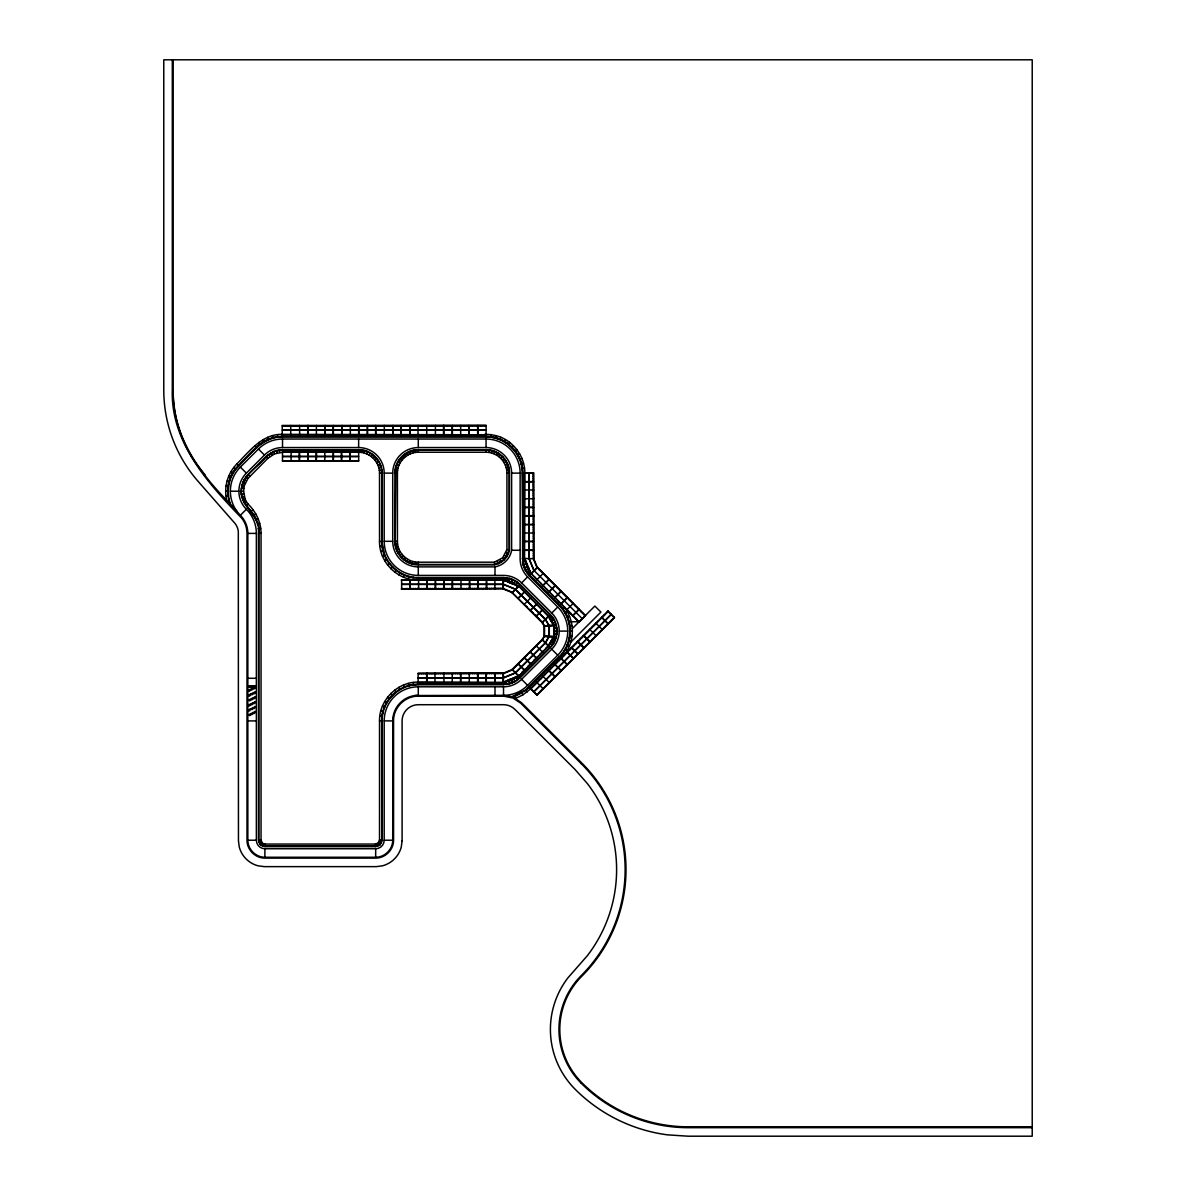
<?xml version="1.0" encoding="UTF-8"?>
<svg xmlns="http://www.w3.org/2000/svg" width="1196" height="1196" viewBox="0 0 1196 1196"><rect width="100%" height="100%" fill="white"/><g stroke="black" fill="none" stroke-linecap="round" stroke-linejoin="round"><path stroke-width="1.5" d="M358.561 449.726L358.486 452.252C369.758 451.939 379.82 462.015 379.521 473.287L379.521 541.459C379.147 562.09 397.52 580.464 418.137 580.09L418.226 577.563M418.286 564.751L494.695 564.751C502.066 563.421 508.165 557.336 509.481 549.966L509.481 473.123C509.75 460.595 498.583 449.427 486.054 449.696L418.286 449.696C405.758 449.427 394.59 460.595 394.859 473.123L394.859 541.31C394.59 553.838 405.758 565.02 418.286 564.751L418.376 562.195L494.352 562.195L502.589 557.859L506.925 549.607L506.925 473.212C507.194 461.985 497.192 451.983 485.965 452.252L418.376 452.252C407.148 451.983 397.147 461.985 397.416 473.212L397.416 541.235C397.147 552.447 407.148 562.464 418.376 562.195M414.952 695.534L503.516 695.325L511.753 696.73L525.582 689.987L559.324 656.664C573.243 643.284 573.243 618.93 559.324 605.55L529.14 575.366L525.418 570.507L523.071 564.856L522.263 473.123C522.682 453.762 505.415 436.495 486.054 436.914L486.129 425.866M485.965 452.252L486.054 449.726M503.456 577.563L503.367 580.09L511.514 581.69L518.391 586.309L520.125 584.47M226.612 499.659C223.742 486.981 227.733 473.093 236.928 463.899C249.411 451.236 262.552 433.729 282.45 434.357L282.525 436.884C261.655 436.57 248.828 456.05 235.717 469.161C228.167 478.819 226.567 492.005 230.051 503.576L240.351 515.312A25.565 25.565 0 0 1 247.841 533.401L247.841 840.22C247.781 849.339 255.765 857.323 264.884 857.263L375.679 857.263C384.798 857.323 392.781 849.339 392.722 840.22L392.931 717.555M230.051 503.576C225.745 492.857 227.823 478.49 235.373 468.892C248.559 455.706 261.505 436.091 282.525 436.48L486.069 436.48C505.639 436.077 523.101 453.538 522.697 473.123L523.385 564.766L525.687 570.343L529.365 575.141L559.623 605.251C573.706 618.795 573.706 643.418 559.623 656.963L525.836 690.316L513.308 697.253L511.753 696.73M241.024 491.212L242.803 482.242L245.868 476.95L265.916 456.603L273.57 451.475L282.6 449.696L358.561 449.696C371.134 449.397 382.361 460.624 382.077 473.197L382.077 541.384C381.688 560.7 398.911 577.907 418.226 577.533L503.456 577.533L509.586 578.341L515.237 580.673L520.14 584.455L550.175 614.49C559.28 623.176 559.28 639.038 550.175 647.724L520.14 677.758L515.237 681.541L509.586 683.873L503.456 684.68L418.226 684.68C398.911 684.306 381.688 701.514 382.077 720.829L382.077 840.085L380.179 844.735L375.544 846.619L265.019 846.619L260.369 844.735L258.486 840.085L258.486 533.326C260.848 515.969 241.084 507.538 241.024 491.212L243.58 491.212L244.298 485.8L247.901 478.505L267.665 458.472L274.542 453.852L282.69 452.252L282.6 449.726M265.019 846.589L265.183 844.062L375.365 844.062L378.355 842.911L379.521 839.921L379.521 720.74C379.147 700.123 397.52 681.75 418.137 682.124L503.576 682.542L418.137 682.542L418.137 673.199L503.576 673.199L418.137 673.617M418.211 577.847L509.511 578.655L515.072 580.957L519.931 584.68L549.951 614.699C558.936 623.265 558.936 638.933 549.951 647.514L519.931 677.534L515.072 681.257L509.511 683.559L418.211 684.247C398.687 683.873 381.27 701.29 381.644 720.814L381.748 840.055L379.954 844.496L375.514 846.29L265.034 846.29L260.608 844.496L258.814 840.055L258.919 533.311C261.52 514.968 238.946 506.072 241.532 488.192C243.461 474.124 258.067 466.993 266.125 456.842C270.46 452.522 276.485 450.025 282.615 450.01L358.546 450.01C370.969 449.711 382.047 460.789 381.748 473.212L381.644 541.399C381.27 560.924 398.687 578.341 418.211 577.967L509.481 578.744M550.16 647.709L548.306 645.975C556.499 638.23 556.499 623.983 548.306 616.239L550.16 614.505M556.469 634.104L556.663 631.099M567.173 664.408L561.178 658.413C574.678 645.272 576.128 622.264 564.422 607.493L562.419 609.033M361.356 452.432L361.685 449.92M413.233 579.776L413.562 577.264M415.236 564.527L415.565 562.015M488.775 452.432L489.104 449.92M490.779 437.183L491.108 434.671L486.129 434.357M506.252 580.284L506.581 577.773M395.966 467.143L395.173 541.31C394.904 553.673 405.937 564.691 418.301 564.437L494.651 564.437L504.189 559.444L509.167 549.921L509.167 473.138C509.436 460.774 498.403 449.741 486.039 450.01L418.301 450.01C405.982 449.756 394.83 460.744 395.278 473.138A23.023 23.023 0 0 1 418.301 450.115L486.039 450.115A23.023 23.023 0 0 1 509.062 473.138L508.27 467.173M382.062 716.135L382.989 711.441M568.952 640.563L569.894 635.883M364.033 452.97L364.69 450.518M263.24 846.349L263.897 843.883L265.183 844.062M408.255 578.774L408.912 576.337M412.231 563.929L412.889 561.477M491.451 452.97L492.109 450.518M495.428 438.11L496.086 435.673C512.621 439.904 524.984 455.975 524.835 473.048L533.311 473.048M508.928 580.808L509.586 578.371M242.235 485.262L246.197 477.204M555.871 637.064L551.909 645.107M366.619 453.852L367.591 451.505M403.456 577.145L404.412 574.813M409.331 562.942L410.303 560.595M494.038 453.837L495.009 451.505M499.913 439.635L500.885 437.302M380.821 843.195L381.419 841.76M504.308 580.479L506.192 581.256M507.717 581.989L508.569 582.153M508.061 582.033L509.945 582.811M511.514 581.69L512.486 579.342M511.425 583.424L512.322 583.708M511.993 583.409L513.697 584.366M515.581 585.143L517.449 585.92M517.958 586.04L517.091 585.935M230.693 477.219L235.463 468.967L256.706 447.289M508.091 553.314L504.099 559.369M369.071 455.048L370.341 452.865M398.896 574.902L400.167 572.705M406.58 561.582L407.851 559.384M261.7 845.722L262.985 843.509L263.897 843.883M496.49 455.048L497.76 452.85M504.174 441.743L505.445 439.545M513.951 582.9L515.222 580.703M542.311 639.98L544.524 636.182L554.241 636.511L548.62 646.289L542.012 639.681L544.524 635.973M545.391 643.059L549.278 636.347M548.306 645.975L553.808 636.511L556.26 637.169M548.74 645.72L549.472 643.986M551.491 640.981L552.223 639.247M552.866 638.619L553.599 636.885M549.069 636.347L545.241 642.91L515.327 672.825M398.358 461.626L400.032 459.115M371.343 456.573L372.883 454.555M394.68 572.092L396.22 570.073M404.039 559.892L405.579 557.874M498.762 456.573L500.302 454.555M508.121 444.374L509.66 442.356M516.224 584.41L517.778 582.407M559.623 605.251L567.009 597.626M389.298 698.658L392.452 695.055M237.406 511.963A34.086 34.086 0 0 1 240.351 467.098L258.426 449.023A34.086 34.086 0 0 1 282.525 439.037L486.054 439.037A34.086 34.086 0 0 1 520.14 473.123L520.14 558.786A25.565 25.565 0 0 0 527.63 576.861L557.755 607A34.086 34.086 0 0 1 557.755 655.214L527.63 685.353A34.086 34.086 0 0 1 503.516 695.325L503.516 686.803A25.565 25.565 0 0 0 521.606 679.313L551.73 649.189A25.565 25.565 0 0 0 551.73 613.025L521.606 582.9A25.565 25.565 0 0 0 503.516 575.411L418.286 575.411A34.086 34.086 0 0 1 384.2 541.31L384.2 473.123A25.565 25.565 0 0 0 358.636 447.558L282.525 447.558A25.565 25.565 0 0 0 264.451 455.048L246.376 473.123A25.565 25.565 0 0 0 246.376 509.287A34.086 34.086 0 0 1 256.363 533.401L256.363 840.22A8.522 8.522 0 0 0 264.884 848.741L375.679 848.741A8.522 8.522 0 0 0 384.2 840.22L384.2 720.904A34.086 34.086 0 0 1 418.286 686.803L503.516 686.803M240.351 515.312L246.376 509.287M373.391 458.367L375.185 456.573M500.81 458.367L502.604 456.573M511.679 447.498L513.473 445.704M390.868 568.743L392.662 566.949M401.736 557.859L403.53 556.08M521.606 582.9L527.63 576.861M512.097 592.618L518.69 586.01M530.695 573.916L537.318 567.293M260.399 844.705L262.193 842.911L262.985 843.509M537.452 567.951L538.17 568.668M538.947 569.446L539.546 570.163M540.398 571.225L541.175 571.673M535.061 577.788L534.612 577.01M535.838 578.565L536.6 578.999M541.952 572.45L542.55 573.168M517.883 598.404L524.476 591.811M518.331 598.254L524.326 592.259M536.705 579.91L543.298 573.318M543.403 574.23L544.165 574.663M544.942 575.44L545.555 576.173M546.408 577.234L547.17 577.668M541.055 583.783L540.622 583.02M541.833 584.56L542.595 584.994M547.947 578.445L548.545 579.163M542.55 585.756L549.143 579.163M524.027 604.548L530.62 597.955M542.999 585.606L548.994 579.611M549.398 580.239L550.175 580.673M526.165 606.193L526.928 606.626M550.952 581.45L551.55 582.168M546.572 589.06L547.05 589.778M552.403 583.229L553.165 583.663M547.843 590.57L548.56 591.168M553.957 584.455L554.555 585.173M530.321 610.244L536.316 604.249M549.009 591.616L555.004 585.621M530.172 610.693L536.765 604.1M548.859 592.065L555.452 585.472M530.65 610.693L531.383 611.171M555.393 586.01L556.17 586.668M532.16 612.188L532.923 612.621M556.947 587.445L557.605 588.223M552.343 595.07L553.06 595.787M558.397 589.015L559.175 589.673M559.952 590.45L560.61 591.228M535.868 615.91L535.434 615.133M535.868 616.389L542.461 609.781M554.555 597.761L561.148 591.168M536.316 616.239L542.311 610.244M555.004 597.611L560.999 591.616M536.645 616.688L537.378 617.405M561.387 592.005L562.165 592.678M538.155 618.183L538.918 618.616M562.957 593.455L563.675 594.173M558.338 601.065L559.055 601.782M564.392 595.01L565.17 595.668M565.947 596.445L566.68 597.178M551.73 613.025L557.755 607M560.864 604.07L567.457 597.477M567.397 598.015L568.175 598.673M569.67 600.168L568.952 599.45M570.387 601.005L571.18 601.678M564.452 607.075L565.065 607.792M572.436 603.173L571.957 602.455M566.71 609.915L573.303 603.322M573.392 604.01L574.17 604.668M575.44 606.178L574.947 605.46M569.565 612.292L569.132 611.53M542.461 639.83L511.948 669.745L542.162 639.531L548.755 646.124L518.541 676.353L548.456 645.825M512.725 669.446L513.488 669.013M514.953 667.233L514.235 667.951M515.73 666.456L516.508 665.918M517.943 664.243L517.225 664.961M518.72 663.451L519.498 662.913M520.41 662.016L520.948 661.239M522.503 659.923L521.725 660.461M523.4 659.026L523.938 658.249M525.493 656.918L524.715 657.456M526.943 655.244L526.225 655.961M529.933 652.254L529.215 652.971M532.938 649.249L532.22 649.966M535.389 647.036L535.928 646.259M570.462 613.07L571.06 613.787M576.457 607.075L577.175 607.673M578.43 609.168L577.952 608.45M572.555 615.776L579.148 609.168M515.476 672.974L545.54 642.91M573.004 615.611L578.999 609.631M579.402 610.229L580.165 610.663M581.42 612.158L580.942 611.44M519.572 674.843L518.84 675.321M521.845 672.571L522.278 671.808M524.057 670.358L523.295 670.792M525.567 668.848L524.775 669.386M527.84 666.576L528.273 665.813M531.547 662.853L530.77 663.391M533.835 660.581L534.268 659.818M536.047 658.368L535.285 658.802M537.542 656.858L536.765 657.516M539.83 654.586L540.263 653.823M542.042 652.373L541.28 652.807M543.537 650.863L542.76 651.521M545.825 648.591L546.258 647.828M576.442 619.05L577.04 619.767M582.437 613.055L583.155 613.653M584.41 615.148L583.932 614.43M572.286 628.633L594.861 606.058L600.9 612.083L570.761 642.207M559.549 656.888L525.777 690.242M530.68 688.926L608.271 611.335M538.08 681.735L537.318 682.169M541.085 678.73L540.323 679.164M578.939 640.862L578.176 641.31M533.61 691.841L611.201 614.251M533.76 691.991L611.35 614.4M536.675 694.921L614.266 617.33M529.155 575.336L531.009 573.617L579.312 621.92M559.339 605.52L562.643 608.854A36.657 36.657 0 0 1 562.733 653.42M402.02 456.857L409.481 451.864L418.301 450.115M503.456 684.65L503.367 682.124L511.514 680.524L518.391 675.89L520.125 677.743M517.524 679.492L519.856 677.459M512.471 696.969L515.327 696.207L515.655 698.419L522.921 694.831L530.83 688.776L536.825 694.756M245.883 505.46L247.901 503.92C255.809 511.559 261.087 522.114 261.042 533.237L261.042 839.921L262.193 842.911M251.025 511.32L253.044 509.78M375.185 460.43L377.203 458.875M502.604 460.415L504.622 458.875M514.803 451.056L516.822 449.517M387.519 564.931L389.537 563.376M399.718 555.557L401.736 554.017M527.137 573.034L529.14 571.494L579.014 622.219L585.606 615.626L537.154 567.173L585.307 615.925M550.22 618.407L552.223 616.852M260.279 444.135L264.256 441.488M268.532 454.884L273.735 451.879M548.486 616.538L553.643 625.403M550.19 619.304L550.519 620.201M551.565 621.666L551.849 622.488M244.178 502.918L246.376 501.647L247.901 503.92M253.657 515.267L255.854 513.996M376.71 462.688L378.908 461.432M504.129 462.688L506.327 461.417M517.434 455.003L519.632 453.733M384.693 560.715L386.891 559.444M398.014 553.015L400.212 551.745M525.433 570.492L527.63 569.221L524.835 558.696L522.293 558.786M551.73 620.664L553.927 619.408M565.05 612.98L567.248 611.709M259.382 843.389L261.595 842.119M498.059 563.361L501.288 561.672M512.322 682.497L515.028 681.167M512.292 696.909L521.8 692.888M242.833 500.167L245.165 499.195L243.58 491.212M377.921 465.139L380.253 464.168M255.765 519.527L258.097 518.556M505.34 465.139L507.672 464.168M519.542 459.264L521.875 458.292M382.451 556.155L384.798 555.183M396.668 550.265L399.001 549.308M525.164 559.519L525.657 561.522M526.763 563.361L527.466 565.08M524.087 567.741L526.419 566.769M528.273 567.039L529.021 568.833M529.873 570.866L530.366 572.69M552.941 623.116L555.273 622.144M567.143 617.226L569.49 616.269M503.172 677.848L515.521 672.735M503.172 678.057L515.67 672.9M503.875 681.81L504.817 681.615M508.42 679.941L507.627 680.449M509.556 679.567L510.303 679.149M513.278 677.923L514.205 677.728M515.147 677.145L516.089 676.951M517.958 676.174L517.016 676.562M503.172 682.198L518.586 675.815M378.654 845.363L375.514 846.185L263.344 845.961M503.172 673.707L512.591 669.82M241.846 497.267L244.298 496.609M378.788 467.726L381.24 467.068M257.29 524.012L259.726 523.355M506.207 467.726L508.659 467.068M521.067 463.749L523.504 463.091M380.821 551.356L383.273 550.698M395.682 547.364L398.133 546.721M523.101 564.841L525.537 564.183M556.26 625.045L544.524 626.031L542.311 622.234M568.668 621.726L579.163 621.77M258.755 841.864L261.221 841.207M408.838 685.592L418.211 684.351L503.441 684.351M506.521 684.052L509.481 683.469M379.326 470.402L381.838 470.073M225.954 495.682L228.511 495.936M241.248 494.262L243.76 493.933M506.745 470.402L509.257 470.073M521.994 468.398L524.506 468.07M258.216 528.662L260.728 528.333M379.835 546.378L382.346 546.049M395.084 544.374L397.595 544.03M522.503 561.836L525.014 561.507M554.346 628.378L556.858 628.05M569.595 626.375L572.107 626.046M276.485 450.578L279.535 450.324M277.756 436.899L282.525 436.585A36.628 36.628 0 0 0 256.632 447.199M258.515 840.085L261.042 839.921M522.697 550.265L533.311 550.13M544.09 625.807L554.241 625.493L554.241 636.721L544.09 636.407L544.09 625.807L554.241 625.493M379.521 473.287L382.047 473.197M506.925 473.212L509.466 473.138M522.293 473.123L524.835 473.048M258.515 533.326L261.042 533.237M379.521 541.459L382.047 541.384M394.889 541.31L397.416 541.235M282.241 425.866L486.338 425.447L282.241 425.447L282.241 434.776L486.338 434.776L282.241 434.357M283.078 425.955L283.856 426.015M285.126 425.791L286.053 425.955M287.324 425.955L288.087 426.015M290.299 425.955L289.537 426.015M291.57 425.955L292.512 425.791M294.545 425.955L293.782 426.015M295.816 425.955L296.578 426.015M297.849 425.791L298.791 425.955M300.061 425.955L300.988 425.791M302.095 425.791L303.022 425.955M304.307 425.955L305.234 425.791M307.267 425.955L306.505 426.015M310.586 425.791L311.513 425.955M312.709 425.791L313.726 425.791M314.832 425.791L315.759 425.955M317.972 425.791L316.94 425.791M320.005 425.955L319.242 426.015M325.432 425.791L326.448 425.791M327.555 425.791L328.571 425.791M329.677 425.791L330.694 425.791M331.8 425.791L332.817 425.791M336.121 425.955L336.898 426.015M338.169 425.791L339.186 425.791M340.367 425.955L341.309 425.791M342.415 425.791L343.431 425.791M344.612 425.955L345.554 425.791M347.588 425.955L346.646 425.791M348.858 425.955L349.621 426.015M351.833 425.955L350.891 425.791M353.104 425.955L354.031 425.791M356.064 425.955L355.302 426.015M357.35 425.955L358.277 425.791M360.31 425.955L359.548 426.015M361.581 425.955L362.358 426.015M363.629 425.791L364.556 425.955M365.827 425.955L366.589 426.015M367.875 425.791L368.802 425.955M370.072 425.955L371.014 425.791M373.047 425.955L372.285 426.015M374.318 425.955L375.245 425.791M376.351 425.791L377.293 425.955M378.474 425.791L379.491 425.791M380.597 425.791L381.539 425.955M383.737 425.791L382.72 425.791M385.77 425.955L385.007 426.015M390.016 425.955L389.253 426.015M391.212 425.791L392.228 425.791M393.335 425.791L394.351 425.791M395.457 425.791L396.474 425.791M403.934 425.791L404.951 425.791M406.147 425.955L407.074 425.791M408.18 425.791L409.196 425.791M410.392 425.955L411.319 425.791M414.623 425.955L415.401 426.015M417.598 425.955L416.671 425.791M418.869 425.955L419.811 425.791M420.917 425.791L421.844 425.955M423.115 425.955L424.057 425.791M426.09 425.955L425.328 426.015M427.361 425.955L428.123 426.015M429.394 425.791L430.336 425.955M431.607 425.955L432.369 426.015M434.582 425.955L433.804 426.015M435.852 425.955L436.779 425.791M438.812 425.955L438.05 426.015M440.098 425.955L441.025 425.791M442.131 425.791L443.058 425.955M444.329 425.955L445.271 425.791M446.377 425.791L447.304 425.955M449.517 425.791L448.5 425.791M451.55 425.955L450.787 426.015M454.854 425.791L455.796 425.955M456.977 425.791L457.993 425.791M459.1 425.791L460.041 425.955M461.222 425.791L462.239 425.791M469.714 425.791L470.731 425.791M471.912 425.955L472.854 425.791M473.96 425.791L474.976 425.791M476.158 425.955L477.099 425.791M480.403 425.955L481.166 426.015M484.649 425.955L485.576 425.791M282.45 430.007L486.129 430.007M282.45 430.216L486.129 430.216M484.559 434.432L485.412 434.208M282.525 436.914L486.054 436.914M418.286 447.558L486.054 447.558A25.565 25.565 0 0 1 511.619 473.123L511.619 550.265A20.511 20.511 0 0 1 494.995 566.874L418.286 566.874A25.565 25.565 0 0 1 392.722 541.31L392.722 473.123A25.565 25.565 0 0 1 418.286 447.558L418.286 439.037M282.615 450.115L364.586 450.907M282.48 452.252L358.695 452.252M283.317 452.327L284.155 452.327M291.734 452.327L292.586 452.327M300.166 452.327L301.003 452.327M302.259 452.327L303.186 452.252M307.312 452.327L306.385 452.163M314.892 452.327L315.744 452.327M317 452.327L317.837 452.327M324.161 452.327L323.234 452.163M325.417 452.327L326.269 452.327M333.848 452.327L334.775 452.163M338.902 452.327L337.975 452.252M340.157 452.327L341.01 452.327M348.589 452.327L349.426 452.327M357.006 452.327L357.843 452.327M282.69 456.379L358.486 456.379M282.69 456.588L358.486 456.588M282.48 460.729L358.695 460.729M384.2 473.123L392.722 473.123M511.619 473.123L520.14 473.123M533.222 473.78L533.222 474.453M533.162 475.918L533.162 476.606M533.222 478.056L533.162 478.744M533.162 480.194L533.162 480.882M524.835 481.614L533.311 481.614M524.401 481.824L533.73 481.824M533.311 482.167L533.162 483.02M533.222 484.395L533.222 485.247M533.311 486.458L533.386 487.475M533.222 488.76L533.222 489.538M524.401 489.956L533.73 489.956M533.162 490.898L533.162 491.586M225.655 491.212L228.197 491.212M230.365 491.212L238.886 491.212M533.311 492.872L533.162 493.739M533.222 495.099L533.222 495.877M533.311 497.162L533.386 498.179M524.401 498.747L533.73 498.747M533.222 499.39L533.222 500.242M533.162 501.617L533.386 502.47M533.162 503.755L533.162 504.443M533.162 505.893L533.222 506.581M524.835 507.313L533.311 507.313M524.401 507.523L533.73 507.523M533.162 508.031L533.162 508.719M533.222 510.184L533.222 510.856M533.162 512.322L533.162 513.009M533.311 514.295L533.162 515.147M524.401 515.655L533.73 515.655M524.835 515.88L533.73 516.089M533.162 516.597L533.222 517.375M533.162 518.75L533.162 519.423M533.222 520.888L533.222 521.576M533.162 523.026L533.162 523.713M524.835 524.446L533.311 524.446M524.401 524.655L533.73 524.655M533.222 525.164L533.162 525.851M533.162 527.301L533.222 528.079M533.311 529.275L533.162 530.142M533.222 531.502L533.222 532.37M524.401 532.997L533.73 532.997M247.841 533.401L256.363 533.401M533.162 533.73L533.386 534.582M533.222 535.793L533.162 536.556M533.162 538.021L533.386 538.873M533.162 540.158L533.162 540.846M384.2 541.31L392.722 541.31M524.401 541.354L533.73 541.354M524.835 541.564L533.311 541.564M533.222 542.207L533.222 542.984M533.311 544.27L533.162 545.122M533.222 546.497L533.162 547.26M533.162 548.725L533.386 549.577M511.619 550.265L520.14 550.265M524.401 550.354L533.73 550.354M533.162 550.863L533.162 551.55M533.222 553L533.222 553.688M533.162 555.153L533.162 555.826M533.222 557.291L533.222 557.979M533.73 558.696L524.326 558.502L530.785 574.11L537.393 567.502L533.655 558.502M412.859 580.18L413.711 580.18M417.957 580.18L417.015 580M425.582 580.18L426.434 580.18M429.827 580.18L430.665 580.18M438.304 580.18L439.231 580.09M442.535 580.18L443.387 580.18M449.741 580.18L448.814 580M451.012 580.18L451.953 580.09M455.257 580.18L456.11 580.18M462.463 580.18L461.536 580M467.98 580.18L468.817 580.18M474.334 580.18L475.186 580.18M480.687 580.18L481.54 580.18M487.041 580.18L487.893 580.18M492.139 580.18L491.197 580.09M493.41 580.18L494.262 580.18M499.764 580.18L500.616 580.18M401.632 584.231L503.367 584.231M401.632 584.44L503.367 584.44M404.308 588.656L405.324 588.656M408.539 588.656L409.555 588.656M422.278 588.656L421.426 588.417M435 588.656L434.148 588.417M447.708 588.656L446.856 588.417M460.43 588.656L459.578 588.417M464.661 588.656L463.824 588.417M465.767 588.656L466.619 588.417M470.013 588.656L470.85 588.417M473.138 588.656L472.3 588.417M477.383 588.656L476.531 588.417M478.49 588.656L479.327 588.417M482.721 588.656L483.573 588.417M485.86 588.656L485.008 588.417M490.106 588.656L489.254 588.417M495.443 588.656L496.295 588.417M544.524 626.241L542.012 622.533L548.62 615.925L554.241 625.702L548.306 616.239M553.898 629.245L553.808 630.172M554.525 631.099L557.067 631.099M559.22 631.099L567.741 631.099M569.909 631.099L572.45 631.099M553.808 634.732L553.898 635.659M418.137 677.758L503.367 677.758M418.137 677.983L503.367 677.983M247.841 678.282L256.363 678.282M247.841 685.742L256.363 685.742M247.841 686.28L256.363 686.28M247.841 686.803L256.363 686.803M248.05 690.212L249.755 690.212L249.755 691.183L248.05 691.183M248.05 695.115L249.755 695.115L249.755 696.072L248.05 696.072M248.05 700.019L249.755 700.019L249.755 700.976L249.545 700.228M248.05 704.922L249.755 704.922L249.755 705.879L248.05 705.879M248.05 709.826L249.755 709.826L249.755 710.783L248.05 710.783M248.05 714.715L249.755 714.715L249.755 715.686L249.545 714.939M247.841 720.904L256.363 720.904M384.2 720.904L392.722 720.904A25.565 25.565 0 0 1 418.286 695.325L418.286 686.803M247.841 840.22L256.363 840.22M384.2 840.22L392.722 840.22M1032.223 1126.826L688.403 1126.826A150.666 150.666 0 0 1 581.869 1082.694A75.333 75.333 0 0 1 581.869 976.16A150.666 150.666 0 0 0 581.869 763.093L521.411 702.62L513.308 697.253M1032.223 1127.678L688.373 1127.678A151.503 151.503 0 0 1 581.271 1083.292M544.09 636.407L554.241 636.721M394.889 473.138L397.416 473.212M379.521 720.74L382.047 720.829M415.296 564.123L418.301 564.318A23.023 23.023 0 0 1 395.278 541.295L397.027 550.115M379.521 839.921L382.047 840.085M395.084 470.073L397.595 470.402M225.999 486.144L228.511 486.473M241.248 488.147L243.76 488.491M554.346 633.835L556.858 634.164M569.595 635.838L572.107 636.167M379.835 715.836L382.346 716.165M506.925 549.607L509.466 549.966M491.108 434.671L496.086 435.673M490.823 436.899L500.033 439.366M395.682 467.068L398.133 467.726M226.986 481.166L229.438 481.824M241.846 485.157L244.298 485.8M568.668 640.488L571.12 641.146M380.821 710.858L383.273 711.515M379.341 841.207L381.808 841.864M492.005 450.907L494.86 451.864M506.102 552.522L508.464 553.464M503.172 588.507L512.591 592.394M503.172 584.156L515.67 589.314L503.172 584.366M396.668 464.168L399.001 465.139M503.172 580.015L518.586 586.399M228.615 476.367L230.963 477.339M242.833 482.257L245.165 483.229M552.941 639.098L555.273 640.069M567.143 644.973L569.49 645.945M382.451 706.059L384.798 707.03M406.79 561.238L409.481 562.569M400.017 572.959L404.308 575.082M398.014 461.417L400.212 462.688M551.73 641.534L553.927 642.805M565.05 649.234L567.248 650.504M230.858 471.807L233.056 473.078M244.178 479.506L246.376 480.777M384.693 701.499L386.891 702.77M378.968 842.119L381.18 843.389M553.643 636.81L548.486 645.676M550.848 641.624L549.861 643.313M504.622 555.378L506.745 556.768M504.323 441.488L508.3 444.135M497.551 453.194L500.063 454.869M515.028 581.047L517.524 582.721M399.718 458.875L401.736 460.415M550.22 643.807L552.223 645.362M562.419 653.18L564.422 654.72M233.683 467.591L235.687 469.146M245.883 476.965L247.901 478.505M387.519 697.283L389.537 698.823M372.644 454.884L376.889 459.129M559.339 656.694L561.178 658.413M236.928 463.899L238.766 465.633M247.946 474.603L249.8 476.337M608.121 611.485L614.116 617.48M607.673 611.814L606.94 612.546M604.638 614.834L603.92 615.566M603.128 616.359L602.455 617.136M602.066 617.54L608.061 623.535M601.618 617.39L608.211 623.983M601.618 617.988L600.885 618.601M598.583 620.903L597.985 621.621M597.073 622.413L596.341 623.146M595.862 623.146L602.455 629.739M595.563 623.923L594.95 624.656M594.038 625.433L593.321 626.166M592.528 626.958L591.796 627.676M534.074 570.537L582.377 618.84M589.658 629.35L596.251 635.943M589.493 629.978L588.776 630.711M587.984 631.503L587.326 632.28M586.474 633.133L585.741 633.745M584.964 634.523L584.47 635.255M583.902 635.704L589.897 641.699M583.454 635.554L590.047 642.147M583.439 636.033L582.841 636.765M401.736 456.573L403.53 458.367M502.589 557.859L504.383 559.653M581.929 637.558L581.196 638.275M580.419 639.068L579.806 639.8M577.698 641.31L584.291 647.903M577.384 641.609L583.977 648.202M577.384 642.103L576.666 642.82M548.456 616.389L518.541 585.861L548.755 616.09L542.162 622.682L511.948 592.469L542.461 622.383M575.874 643.732L575.141 644.345M574.364 645.362L573.632 645.855M515.476 589.239L545.54 619.304M515.327 589.389L545.391 619.453M572.839 646.632L572.181 647.425M571.778 647.813L577.773 653.808M571.329 647.664L577.922 654.272M571.329 648.396L570.597 648.875M569.819 649.667L569.326 650.4M568.309 651.177L567.577 651.91M567.098 651.91L573.691 658.503M567.248 652.358L573.243 658.353M566.784 652.702L566.067 653.42M565.274 654.212L564.662 654.93M563.765 655.722L563.032 656.455M562.24 657.232L561.582 658.024M551.73 649.189L557.755 655.214M560.73 658.263L567.323 664.871M547.753 646.333L547.275 646.812M560.52 658.966L559.863 659.744M559.025 660.7L558.293 661.179M557.515 661.956L556.858 662.748M554.824 664.184L561.417 670.777M536.077 645.616L542.67 652.224M554.974 664.632L560.969 670.627M554.525 664.961L553.808 665.679M551.52 667.951L550.922 668.684M530.381 651.91L536.376 657.905M548.829 670.179L555.422 676.772M529.933 651.76L536.526 658.368M548.53 670.478L555.123 677.071M548.53 670.956L547.932 671.674M545.525 673.946L544.928 674.679M524.237 657.456L530.83 664.049M524.386 657.905L530.381 663.9M542.835 676.174L549.427 682.767M529.768 664.318L529.29 664.797M542.535 676.951L541.938 677.669M539.531 679.941L538.933 680.674M518.391 663.9L524.386 669.895M536.69 682.318L543.283 688.911M517.943 663.75L524.536 670.358M536.541 682.946L535.943 683.664M535.046 684.441L534.328 685.159M533.536 685.936L532.938 686.668M532.041 687.446L531.323 688.163M512.097 669.596L518.69 676.203M521.606 679.313L527.63 685.353M581.241 763.676L520.828 703.248L512.994 698.045L503.77 696.177L418.047 696.177C405.01 696.012 393.409 707.613 393.574 720.65L393.574 840.28C393.619 849.818 385.276 858.16 375.738 858.115L264.824 858.115C255.286 858.16 246.944 849.818 246.989 840.28L246.989 533.416A24.742 24.742 0 0 0 241.876 518.346C207.984 483.274 170.52 442.161 172.299 389.806L172.299 59.8M258.426 449.023L264.451 455.048M240.351 467.098L246.376 473.123M390.868 693.471L392.662 695.265M378.355 842.911L380.164 844.705M529.11 686.923L530.83 688.776M265.931 456.633L267.665 458.472M255.167 445.645L256.901 447.498M549.861 614.774L553.584 619.603M229.497 502.948C198.984 472.898 171.955 434.492 173.151 389.776L173.151 59.8M205.398 475.455L195.725 463.016A129.258 129.258 0 0 1 173.151 390.031M404.039 454.555L405.579 456.573M516.224 677.803L517.778 679.806M525.597 690.002L527.137 692.006M258.919 442.356L260.459 444.374M268.278 454.555L269.833 456.573M394.68 690.122L396.22 692.14M259.726 843.195L260.683 844.421M527.63 569.221L529.14 571.494M525.777 570.298L529.439 575.067A23.038 23.038 0 0 1 522.697 558.771M500.107 559.878L501.498 562M545.241 619.304L549.069 625.867M545.391 619.154L549.278 625.867M406.58 452.85L407.851 455.048M513.951 679.313L515.222 681.511M521.65 692.634L522.921 694.831M263.135 439.545L264.406 441.743M270.834 452.865L272.09 455.048M398.896 687.311L400.167 689.509M377.577 843.509L378.848 845.722M256.034 519.408C253.208 510.856 244.104 506.117 242.235 497.162M245.165 499.195L246.376 501.647M533.222 558.502L537.094 567.801M529.095 558.502L534.163 570.731M528.871 558.502L534.014 570.881M524.745 558.502L531.084 573.811M511.514 680.524L512.486 682.871M409.331 451.505L410.303 453.837M403.456 685.069L404.412 687.401M267.695 437.302L268.666 439.635M273.57 451.505L274.542 453.852M497.267 561.358L498.209 563.72M524.446 567.592L522.592 558.771L522.592 473.123M379.894 464.332L380.851 467.173M384.529 555.303L381.748 541.399M508.928 681.406L509.586 683.843M412.231 450.518L412.889 452.97M408.255 683.439L408.912 685.876M272.494 435.673L273.151 438.11M276.47 450.518L277.128 452.97M376.665 843.883L377.323 846.349M521.351 463.674L522.278 468.354M494.352 562.195L494.695 564.721M506.252 681.929L506.581 684.441M415.236 449.92L415.565 452.432M413.233 682.438L413.562 684.949M277.472 434.671L277.801 437.183M279.475 449.92L279.804 452.432M258.919 840.055L259.143 841.76M381.449 470.133L381.644 473.212M375.365 844.062L375.544 846.589M258.5 528.632L258.814 533.311M227.898 491.212L228.212 495.981M418.301 449.726L418.376 452.252M418.137 682.124L418.226 684.65M553.808 625.493L553.808 636.721M553.733 626.629L553.733 627.481M553.733 632.026L553.733 632.878M549.278 625.643L549.278 636.571M549.069 625.658L549.069 636.556M544.524 625.807L544.524 636.407M533.311 472.839L533.73 558.921L533.73 472.839L524.401 472.839L524.401 558.921L524.835 472.839M529.17 472.839L529.17 558.696M528.961 472.839L528.961 558.696M503.367 579.671L503.367 589.015M503.367 673.199L503.367 682.542M502.813 580L501.797 580M502.649 588.492L501.976 588.417M502.649 673.767L501.961 673.767M500.526 588.417L499.853 588.417M500.511 673.767L499.838 673.767M498.583 580L497.566 580M498.493 588.492L497.73 588.417M498.553 673.617L497.7 673.767M496.46 580L495.533 580.09M496.25 673.767L495.488 673.707M495.054 673.199L495.054 682.542M494.995 566.874L494.995 575.411M494.89 579.671L494.89 589M494.845 673.617L494.845 682.124M494.995 686.803L494.995 695.325M494.172 588.417L493.485 588.417M494.127 673.767L493.44 673.767M492.049 588.417L491.377 588.417M491.99 673.767L491.302 673.767M490.016 580.09L489.089 580M489.867 673.767L489.179 673.767M487.819 588.417L487.131 588.417M487.729 673.767L487.041 673.767M486.623 579.671L486.623 589M486.413 580.09L486.413 588.567M486.324 673.617L486.324 682.124M486.054 439.037L486.054 447.558M486.114 673.199L486.114 682.542M485.77 580.09L484.843 580M485.591 673.767L484.918 673.767M483.737 580L482.81 580.09M483.558 673.707L482.78 673.767M483.453 425.791L482.437 425.791M481.45 588.417L480.777 588.417M481.33 673.767L480.478 673.617M479.506 580L478.564 580.09M479.222 425.791L478.191 425.791M479.207 673.767L478.52 673.767M477.862 425.447L477.862 434.776M477.937 580.09L477.937 588.567M478.011 673.199L478.011 682.542M477.638 425.866L477.638 434.357M477.727 579.671L477.727 589M477.593 673.199L477.593 682.542M477.294 580.09L476.367 580M477.069 673.767L476.397 673.767M475.096 588.417L474.423 588.417M474.947 673.767L474.259 673.767M473.063 580.09L472.121 580M472.898 673.707L472.136 673.767M471.03 580L470.088 580.09M470.85 673.617L469.834 673.617M469.669 579.671L469.669 589M469.46 580.09L469.46 588.567M469.161 425.866L469.161 434.357M469.281 673.199L469.281 682.542M468.952 425.447L468.952 434.776M468.742 588.417L468.055 588.417M468.638 673.707L467.786 673.707M468.443 426.015L467.756 426.015M466.784 580L465.857 580.09M466.485 425.791L465.468 425.791M466.425 673.767L465.573 673.617M464.586 580.09L463.644 580M464.287 673.767L463.525 673.707M464.198 426.015L463.51 426.015M462.374 588.417L461.611 588.492M462.164 673.767L461.477 673.767M460.983 579.671L460.983 589M460.669 425.447L460.669 434.776M460.759 673.617L460.759 682.124M460.535 673.199L460.535 682.542M460.34 580.09L459.414 580M460.206 673.617L459.354 673.767M458.307 580L457.291 580M458.143 588.417L457.38 588.492M457.904 673.767L457.216 673.767M456.02 588.417L455.347 588.417M455.945 673.617L455.093 673.767M454.076 580L453.045 580M453.897 588.417L453.224 588.492M453.747 425.791L452.731 425.791M453.718 673.707L452.865 673.707M452.402 425.447L452.402 434.776M452.507 580.09L452.507 588.567M452.178 425.866L452.178 434.357M452.282 579.671L452.282 589M452.238 673.617L452.238 682.124M451.774 588.417L451.101 588.417M451.505 673.767L450.832 673.767M449.666 588.417L448.904 588.492M449.382 673.767L448.694 673.767M447.633 580.09L446.691 580M447.244 673.767L446.557 673.767M445.585 580L444.568 580M445.42 588.417L444.658 588.492M445.121 673.767L444.434 673.767M444.239 579.671L444.239 589M444.03 580.09L444.03 588.567M443.91 425.447L443.91 434.776M443.925 673.199L443.925 682.542M443.492 425.447L443.492 434.776M443.297 588.417L442.625 588.417M442.983 673.767L442.296 673.767M441.354 580L440.337 580M441.189 588.492L440.502 588.492M440.935 673.707L440.173 673.767M439.067 588.417L438.379 588.417M438.723 673.767L437.871 673.617M437.108 580L436.091 580M437.033 588.492L436.181 588.492M436.585 673.767L435.912 673.767M435.538 580.09L435.538 588.567M435.419 425.447L435.419 434.776M435.329 579.671L435.329 589M434.97 673.199L434.97 682.542M434.91 580.09L433.969 580M434.462 673.767L433.774 673.767M432.877 580L431.861 580M432.788 588.492L431.935 588.492M432.324 673.767L431.651 673.767M430.59 588.417L429.902 588.417M430.291 673.707L429.514 673.767M428.631 580L427.615 580M428.467 588.492L427.794 588.492M428.243 673.617L427.211 673.617M427.271 579.671L427.271 589M427.062 580.09L427.062 588.567M426.882 673.199L426.882 682.542M426.718 425.447L426.718 434.776M426.658 673.617L426.658 682.124M426.344 588.417L425.671 588.417M426.03 673.707L425.178 673.707M424.401 580L423.384 580M424.311 588.492L423.548 588.492M423.803 673.767L422.95 673.617M422.188 580.09L421.261 580M421.754 673.707L420.992 673.767M420.155 580L419.138 580M420.065 588.492L419.228 588.492M419.542 673.767L418.869 673.767M418.585 579.671L418.585 589M418.286 566.874L418.286 575.411M418.032 425.447L418.032 434.776M417.867 588.417L417.195 588.417M415.924 580L414.907 580M415.745 588.492L415.072 588.492M413.622 588.417L412.949 588.417M413.442 425.791L412.426 425.791M411.678 580L410.662 580M411.588 588.492L410.826 588.492M410.108 580.09L410.108 588.567M409.959 425.447L409.959 434.776M409.899 579.671L409.899 589M409.75 425.866L409.75 434.357M409.481 580.09L408.628 580.09M407.432 580L406.416 580M407.358 588.492L406.505 588.492M405.235 580.09L404.383 580.09M403.202 580L402.185 580M403.037 588.492L402.349 588.492M402.663 426.015L401.991 426.015M401.632 580.09L401.632 588.567M401.258 425.866L401.258 434.357M401.049 425.447L401.049 434.776M400.705 425.791L399.688 425.791M398.418 426.015L397.745 426.015M392.991 425.447L392.991 434.776M392.781 425.866L392.781 434.357M387.982 425.791L386.966 425.791M384.29 425.447L384.29 434.776M375.798 425.866L375.798 434.357M375.679 848.741L375.679 857.263M375.589 425.447L375.589 434.776M367.531 425.447L367.531 434.776M367.322 425.866L367.322 434.357M358.83 425.866L358.83 434.357M358.621 425.447L358.621 434.776M358.636 439.037L358.636 447.558M355.825 452.163L354.808 452.163M353.717 452.163L352.79 452.252M351.609 452.163L350.607 452.163M350.338 425.447L350.338 434.776M350.264 451.819L350.264 461.148M350.054 452.252L350.054 460.729M347.408 452.163L346.392 452.163M345.21 452.252L344.284 452.163M343.192 452.163L342.265 452.252M342.071 425.447L342.071 434.776M341.862 425.866L341.862 434.357M341.637 452.252L341.637 460.729M341.428 451.819L341.428 461.148M336.883 452.163L335.867 452.163M334.94 425.791L333.923 425.791M333.37 425.866L333.37 434.357M333.43 451.819L333.43 461.148M333.161 425.447L333.161 434.776M333.221 452.252L333.221 460.729M332.667 452.163L331.651 452.163M330.47 452.252L329.633 452.252M328.452 452.163L327.45 452.163M325.088 425.447L325.088 434.776M324.878 425.866L324.878 434.357M324.789 451.819L324.789 461.148M324.161 426.015L323.488 426.015M322.202 425.791L321.186 425.791M322.053 452.252L321.126 452.163M320.035 452.163L319.108 452.252M316.402 425.447L316.402 434.776M316.581 451.819L316.372 460.729M316.163 451.819L316.163 461.148M313.711 452.163L312.709 452.163M311.618 452.163L310.691 452.252M309.48 425.791L308.463 425.791M309.51 452.163L308.493 452.163M308.164 451.819L308.164 461.148M308.12 425.447L307.91 434.357M307.955 452.252L307.955 460.729M307.701 425.447L307.701 434.776M305.294 452.163L304.292 452.163M299.628 425.447L299.628 434.776M299.523 452.252L299.523 460.729M299.314 451.819L299.314 461.148M298.895 452.252L297.968 452.163M296.877 452.163L295.95 452.252M294.769 452.163L293.753 452.163M291.106 451.819L291.106 461.148M290.718 425.447L290.718 434.776M290.553 452.163L289.552 452.163M288.371 452.252L287.533 452.252M286.352 452.163L285.336 452.163M282.525 439.037L282.525 447.558M264.884 848.741L264.884 857.263M256.138 687.027L256.138 687.984L254.434 687.984L254.434 687.027M255.824 685.742L255.824 686.803M255.286 685.742L255.286 686.803M254.763 685.742L254.763 686.803M254.225 685.742L254.225 686.803M253.687 685.742L253.687 686.803M253.163 685.742L253.163 686.803M252.625 685.742L252.625 686.803M252.102 685.742L252.102 686.803M251.668 694.263L251.878 695.011L251.878 694.054L250.173 694.054L250.173 695.011L250.398 694.263M251.668 708.974L251.878 709.706L251.878 708.75L250.173 708.75L250.173 709.706L250.398 708.974M251.564 685.742L251.564 686.803M251.025 685.742L251.025 686.803M250.502 685.742L250.502 686.803M249.964 685.742L249.964 686.803M249.426 685.742L249.426 686.803M248.903 685.742L248.903 686.803M248.364 685.742L248.364 686.803M581.271 1083.292A76.17 76.17 0 0 1 581.226 975.592A149.844 149.844 0 0 0 581.256 763.661M486.069 436.48A36.642 36.642 0 0 1 522.697 473.123M227.793 491.212A36.657 36.657 0 0 1 235.373 468.892M503.172 579.582L503.172 588.94L512.292 592.693L518.9 586.1L503.172 579.582M402.095 840.833L401.273 847.082A26.506 26.506 0 0 1 382.541 865.814L376.291 866.637L264.271 866.637L258.022 865.814A26.506 26.506 0 0 1 239.275 847.082L238.453 840.833L238.303 531.278A16.176 16.176 0 0 0 235.104 523.549L198.162 481.435A138.601 138.601 0 0 1 163.777 390.06L163.777 59.8L1032.223 59.8L1032.223 1136.2L688.104 1136.2L667.518 1134.855A160.055 160.055 0 0 1 575.231 1089.347A84.722 84.722 0 0 1 567.921 977.85L587.415 955.619A141.278 141.278 0 0 0 587.415 783.619L575.022 769.491L514.998 709.467A16.236 16.236 0 0 0 503.501 704.698L418.316 704.713A16.206 16.206 0 0 0 402.095 720.934L402.095 840.833M607.972 611.021L530.381 688.612L536.974 695.22L614.565 617.629L607.972 611.021M518.9 676.114L503.172 682.632L503.172 673.273L512.292 669.521L518.9 676.114M358.695 451.819L282.48 451.819L282.48 461.148L358.695 461.148L358.695 451.819M503.576 579.671L401.422 580.09L503.576 579.671M503.576 588.567L401.422 589L503.576 588.567M254.015 688.089L252.311 688.089L252.311 689.046L254.015 689.046L254.015 688.089M251.878 689.15L250.173 689.15L250.173 690.107L251.878 690.107L251.878 689.15M256.138 691.916L254.434 691.916L254.434 692.888L256.138 692.888L256.138 691.916M254.015 692.992L252.311 692.992L252.311 693.949L254.015 693.949L254.015 692.992M256.138 696.82L254.434 696.82L254.434 697.776L256.138 697.776L256.138 696.82M254.015 697.881L252.311 697.881L252.311 698.853L254.015 698.853L254.015 697.881M251.878 698.957L250.173 698.957L250.173 699.914L251.878 699.914L251.878 698.957M256.138 701.723L254.434 701.723L254.434 702.68L256.138 702.68L256.138 701.723M254.015 702.785L252.311 702.785L252.311 703.741L254.015 703.741L254.015 702.785M251.878 703.861L250.173 703.861L250.173 704.818L251.878 704.818L251.878 703.861M256.138 706.627L254.434 706.627L254.434 707.584L256.138 707.584L256.138 706.627M254.015 707.688L252.311 707.688L252.311 708.645L254.015 708.645L254.015 707.688M256.138 711.53L254.434 711.53L254.434 712.487L256.138 712.487L256.138 711.53M254.015 712.592L252.311 712.592L252.311 713.549L254.015 713.549L254.015 712.592M251.878 713.653L250.173 713.653L250.173 714.61L251.878 714.61L251.878 713.653"/></g></svg>
